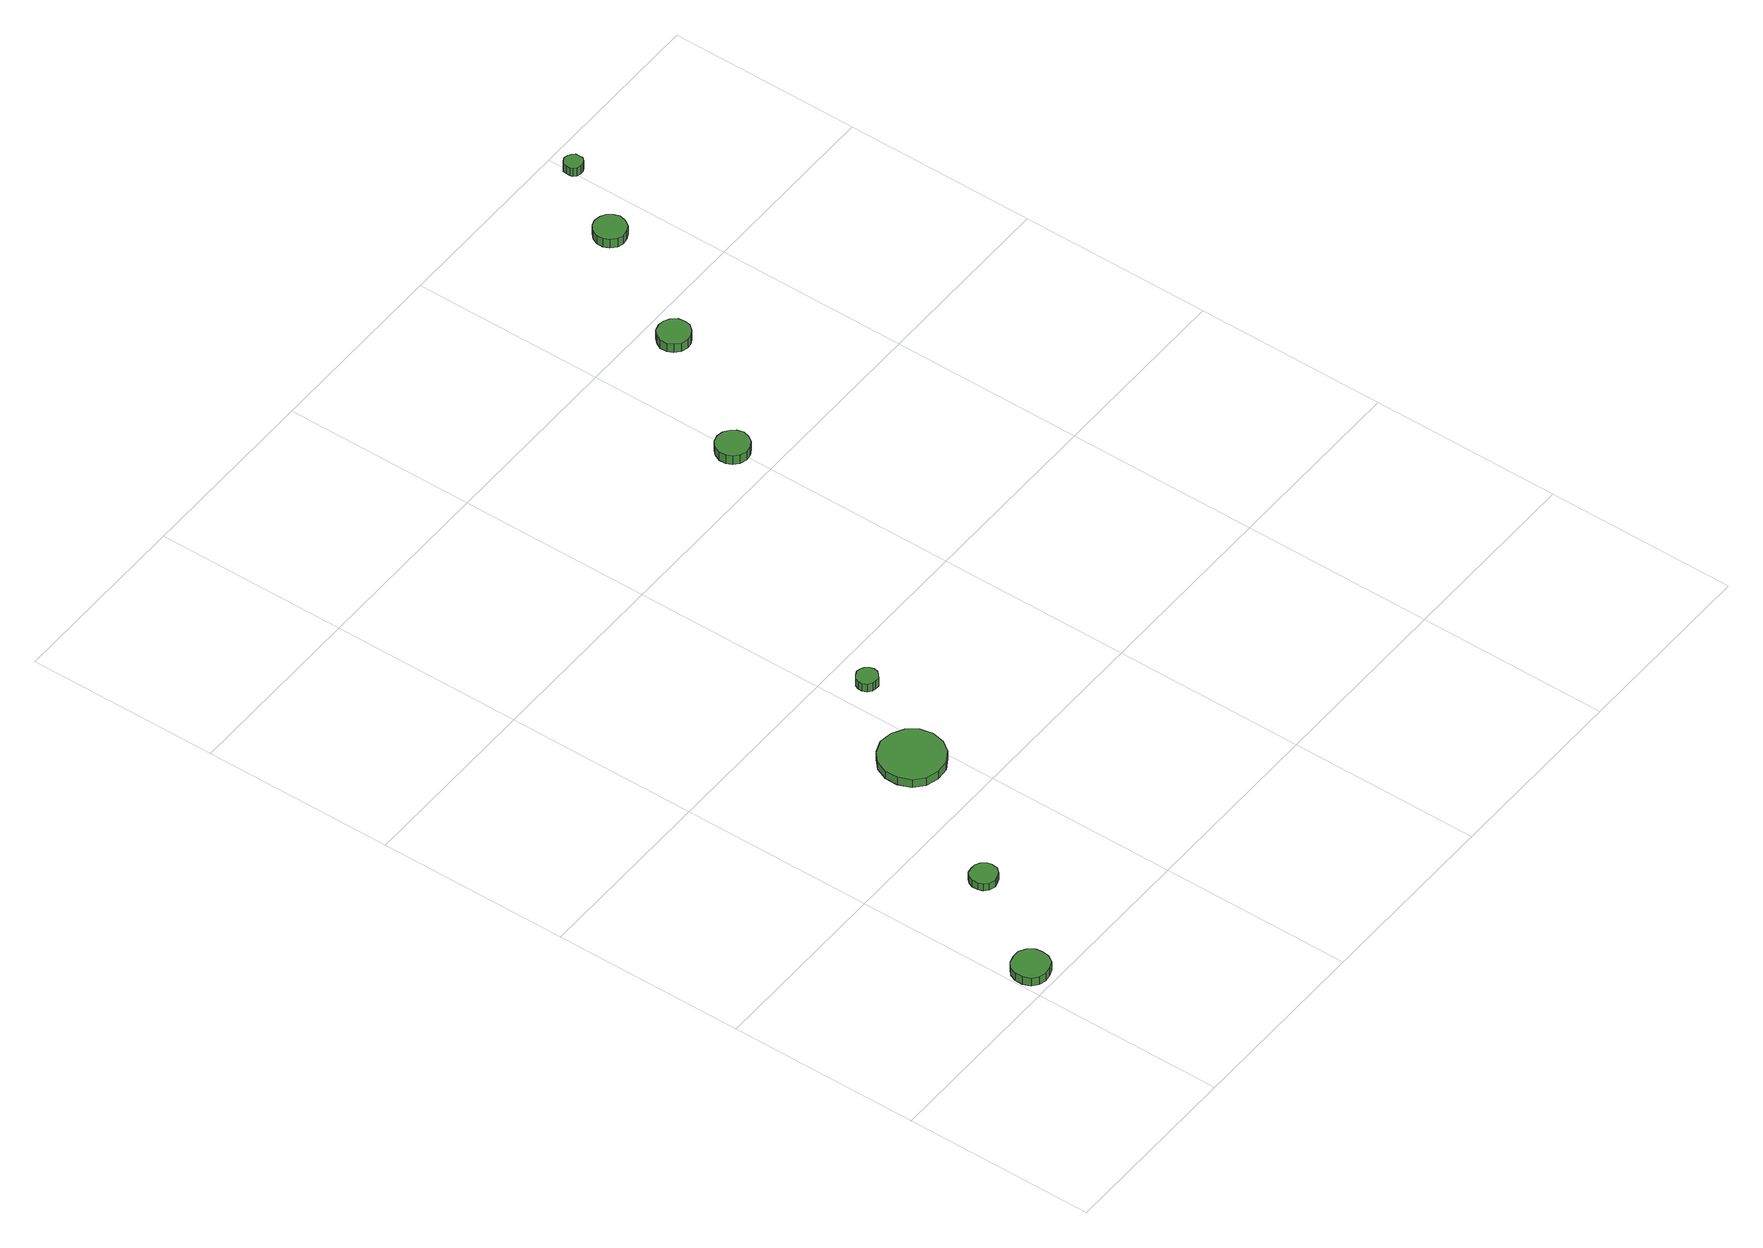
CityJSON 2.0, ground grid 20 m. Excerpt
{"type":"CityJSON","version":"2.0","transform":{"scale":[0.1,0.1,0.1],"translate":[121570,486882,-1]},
"CityObjects":{
"tree1":{"type":"SolitaryVegetationObject","attributes":{"function":"something"},"geometry":[{"type":"MultiSurface","lod":"1","boundaries":[[[0,1,2,3,4,5,6,7,8,9,10,11,12,13,14]],[[15,16,17,18,19,20,21,22,23,24,25,26,27,28,29]],[[0,29,28,1]],[[1,28,27,2]],[[2,27,26,3]],[[3,26,25,4]],[[4,25,24,5]],[[5,24,23,6]],[[6,23,22,7]],[[7,22,21,8]],[[8,21,20,9]],[[9,20,19,10]],[[10,19,18,11]],[[11,18,17,12]],[[12,17,16,13]],[[13,16,15,14]],[[14,15,29,0]]]}]},
"tree2":{"type":"SolitaryVegetationObject","attributes":{"function":"something"},"geometry":[{"type":"MultiSurface","lod":"1","boundaries":[[[30,31,32,33,34,35,36,37,38,39,40,41,42,43,44]],[[45,46,47,48,49,50,51,52,53,54,55,56,57,58,59]],[[30,59,58,31]],[[31,58,57,32]],[[32,57,56,33]],[[33,56,55,34]],[[34,55,54,35]],[[35,54,53,36]],[[36,53,52,37]],[[37,52,51,38]],[[38,51,50,39]],[[39,50,49,40]],[[40,49,48,41]],[[41,48,47,42]],[[42,47,46,43]],[[43,46,45,44]],[[44,45,59,30]]]}]},
"tree3":{"type":"SolitaryVegetationObject","attributes":{"function":"something"},"geometry":[{"type":"MultiSurface","lod":"1","boundaries":[[[60,61,62,63,64,65,66,67,68,69,70,71,72,73,74]],[[75,76,77,78,79,80,81,82,83,84,85,86,87,88,89]],[[60,89,88,61]],[[61,88,87,62]],[[62,87,86,63]],[[63,86,85,64]],[[64,85,84,65]],[[65,84,83,66]],[[66,83,82,67]],[[67,82,81,68]],[[68,81,80,69]],[[69,80,79,70]],[[70,79,78,71]],[[71,78,77,72]],[[72,77,76,73]],[[73,76,75,74]],[[74,75,89,60]]]}]},
"tree4":{"type":"SolitaryVegetationObject","attributes":{"function":"something"},"geometry":[{"type":"MultiSurface","lod":"1","boundaries":[[[90,91,92,93,94,95,96,97,98,99,100,101,102,103,104]],[[105,106,107,108,109,110,111,112,113,114,115,116,117,118,119]],[[90,119,118,91]],[[91,118,117,92]],[[92,117,116,93]],[[93,116,115,94]],[[94,115,114,95]],[[95,114,113,96]],[[96,113,112,97]],[[97,112,111,98]],[[98,111,110,99]],[[99,110,109,100]],[[100,109,108,101]],[[101,108,107,102]],[[102,107,106,103]],[[103,106,105,104]],[[104,105,119,90]]]}]},
"tree5":{"type":"SolitaryVegetationObject","attributes":{"function":"something"}},
"tree6":{"type":"SolitaryVegetationObject","attributes":{"function":"something"}},
"tree7":{"type":"SolitaryVegetationObject","attributes":{"function":"something"}},
"tree8":{"type":"SolitaryVegetationObject","attributes":{"function":"something"},"geometry":[{"type":"MultiSurface","lod":"1","boundaries":[[[120,121,122,123,124,125,126,127,128,129,130,131,132,133,134]],[[135,136,137,138,139,140,141,142,143,144,145,146,147,148,149]],[[120,149,148,121]],[[121,148,147,122]],[[122,147,146,123]],[[123,146,145,124]],[[124,145,144,125]],[[125,144,143,126]],[[126,143,142,127]],[[127,142,141,128]],[[128,141,140,129]],[[129,140,139,130]],[[130,139,138,131]],[[131,138,137,132]],[[132,137,136,133]],[[133,136,135,134]],[[134,135,149,120]]]}]},
"tree9":{"type":"SolitaryVegetationObject","attributes":{"function":"something"}},
"tree10":{"type":"SolitaryVegetationObject","attributes":{"function":"something"}},
"tree11":{"type":"SolitaryVegetationObject","attributes":{"function":"something"},"geometry":[{"type":"MultiSurface","lod":"1","boundaries":[[[150,151,152,153,154,155,156,157,158,159,160,161,162,163,164]],[[165,166,167,168,169,170,171,172,173,174,175,176,177,178,179]],[[150,179,178,151]],[[151,178,177,152]],[[152,177,176,153]],[[153,176,175,154]],[[154,175,174,155]],[[155,174,173,156]],[[156,173,172,157]],[[157,172,171,158]],[[158,171,170,159]],[[159,170,169,160]],[[160,169,168,161]],[[161,168,167,162]],[[162,167,166,163]],[[163,166,165,164]],[[164,165,179,150]]]}]},
"tree12":{"type":"SolitaryVegetationObject","attributes":{"function":"something"},"geometry":[{"type":"MultiSurface","lod":"1","boundaries":[[[180,181,182,183,184,185,186,187,188,189,190,191,192,193,194]],[[195,196,197,198,199,200,201,202,203,204,205,206,207,208,209]],[[180,209,208,181]],[[181,208,207,182]],[[182,207,206,183]],[[183,206,205,184]],[[184,205,204,185]],[[185,204,203,186]],[[186,203,202,187]],[[187,202,201,188]],[[188,201,200,189]],[[189,200,199,190]],[[190,199,198,191]],[[191,198,197,192]],[[192,197,196,193]],[[193,196,195,194]],[[194,195,209,180]]]}]},
"tree13":{"type":"SolitaryVegetationObject","attributes":{"function":"something"},"geometry":[{"type":"MultiSurface","lod":"1","boundaries":[[[210,211,212,213,214,215,216,217,218,219,220,221,222,223,224]],[[225,226,227,228,229,230,231,232,233,234,235,236,237,238,239]],[[210,239,238,211]],[[211,238,237,212]],[[212,237,236,213]],[[213,236,235,214]],[[214,235,234,215]],[[215,234,233,216]],[[216,233,232,217]],[[217,232,231,218]],[[218,231,230,219]],[[219,230,229,220]],[[220,229,228,221]],[[221,228,227,222]],[[222,227,226,223]],[[223,226,225,224]],[[224,225,239,210]]]}]}
},
"vertices":[
[39,25,17],[38,32,17],[33,39,17],[26,43,17],[18,43,17],[11,41,17],[5,36,17],[2,29,17],[2,21,17],[5,13,17],[11,8,17],[18,6,17],[26,7,17],[33,10,17],[38,17,17],[38,17,7],[33,10,7],[26,7,7],[18,6,7],[11,8,7],[5,13,7],[2,21,7],[2,29,7],[5,36,7],[11,41,7],[18,43,7],[26,43,7],[33,39,7],[38,32,7],[39,25,7],
[103,129,16],[102,134,16],[98,139,16],[93,142,16],[88,142,16],[82,141,16],[78,137,16],[76,132,16],[76,126,16],[78,121,16],[82,117,16],[88,115,16],[93,116,16],[98,118,16],[102,123,16],[102,123,7],[98,118,7],[93,116,7],[88,115,7],[82,117,7],[78,121,7],[76,126,7],[76,132,7],[78,137,7],[82,141,7],[88,142,7],[93,142,7],[98,139,7],[102,134,7],[103,129,7],
[207,273,16],[204,286,16],[196,297,16],[184,304,16],[170,306,16],[157,301,16],[147,292,16],[142,280,16],[142,266,16],[147,253,16],[157,244,16],[170,240,16],[184,241,16],[196,248,16],[204,259,16],[204,259,6],[196,248,6],[184,241,6],[170,240,6],[157,244,6],[147,253,6],[142,266,6],[142,280,6],[147,292,6],[157,301,6],[170,306,6],[184,304,6],[196,297,6],[204,286,6],[207,273,6],
[242,366,16],[241,370,16],[238,374,16],[234,376,16],[230,377,16],[226,375,16],[222,372,16],[220,368,16],[220,364,16],[222,359,16],[226,356,16],[230,355,16],[234,355,16],[238,358,16],[241,361,16],[241,361,6],[238,358,6],[234,355,6],[230,355,6],[226,356,6],[222,359,6],[220,364,6],[220,368,6],[222,372,6],[226,375,6],[230,377,6],[234,376,6],[238,374,6],[241,370,6],[242,366,6],
[416,642,17],[414,649,17],[410,654,17],[404,658,17],[397,659,17],[390,657,17],[385,652,17],[382,645,17],[382,638,17],[385,632,17],[390,627,17],[397,625,17],[404,626,17],[410,629,17],[414,635,17],[414,635,6],[410,629,6],[404,626,6],[397,625,6],[390,627,6],[385,632,6],[382,638,6],[382,645,6],[385,652,6],[390,657,6],[397,659,6],[404,658,6],[410,654,6],[414,649,6],[416,642,6],
[499,770,17],[498,777,17],[493,783,17],[488,786,17],[481,787,17],[474,785,17],[469,780,17],[466,774,17],[466,767,17],[469,761,17],[474,756,17],[481,754,17],[488,755,17],[493,758,17],[498,764,17],[498,764,6],[493,758,6],[488,755,6],[481,754,6],[474,756,6],[469,761,6],[466,767,6],[466,774,6],[469,780,6],[474,785,6],[481,787,6],[488,786,6],[493,783,6],[498,777,6],[499,770,6],
[573,898,17],[571,904,17],[567,910,17],[561,913,17],[554,914,17],[548,912,17],[543,907,17],[540,901,17],[540,894,17],[543,888,17],[548,883,17],[554,881,17],[561,882,17],[567,885,17],[571,891,17],[571,891,6],[567,885,6],[561,882,6],[554,881,6],[548,883,6],[543,888,6],[540,894,6],[540,901,6],[543,907,6],[548,912,6],[554,914,6],[561,913,6],[567,910,6],[571,904,6],[573,898,6],
[614,975,16],[614,979,16],[611,982,16],[608,984,16],[604,985,16],[600,983,16],[597,981,16],[596,977,16],[596,973,16],[597,970,16],[600,967,16],[604,966,16],[608,966,16],[611,968,16],[614,971,16],[614,971,6],[611,968,6],[608,966,6],[604,966,6],[600,967,6],[597,970,6],[596,973,6],[596,977,6],[597,981,6],[600,983,6],[604,985,6],[608,984,6],[611,982,6],[614,979,6],[614,975,6]
]}
